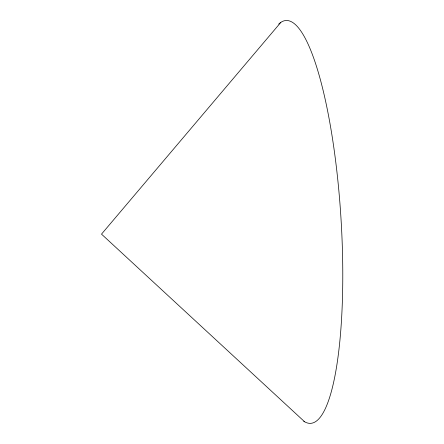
<?xml version="1.0" encoding="UTF-8"?>
<svg xmlns="http://www.w3.org/2000/svg" width="444" height="444" viewBox="0 0 444 444"><rect width="100%" height="100%" fill="white"/><g stroke="black" fill="none" stroke-linecap="round" stroke-linejoin="round"><path stroke-width="0.67" d="M280.813 22.405L101.504 234.132L304.651 421.8M278.71 24.087A201.787 42.802 86.5 0 1 340.959 217.976A201.787 42.802 86.5 0 1 303.774 421.251"/></g></svg>
